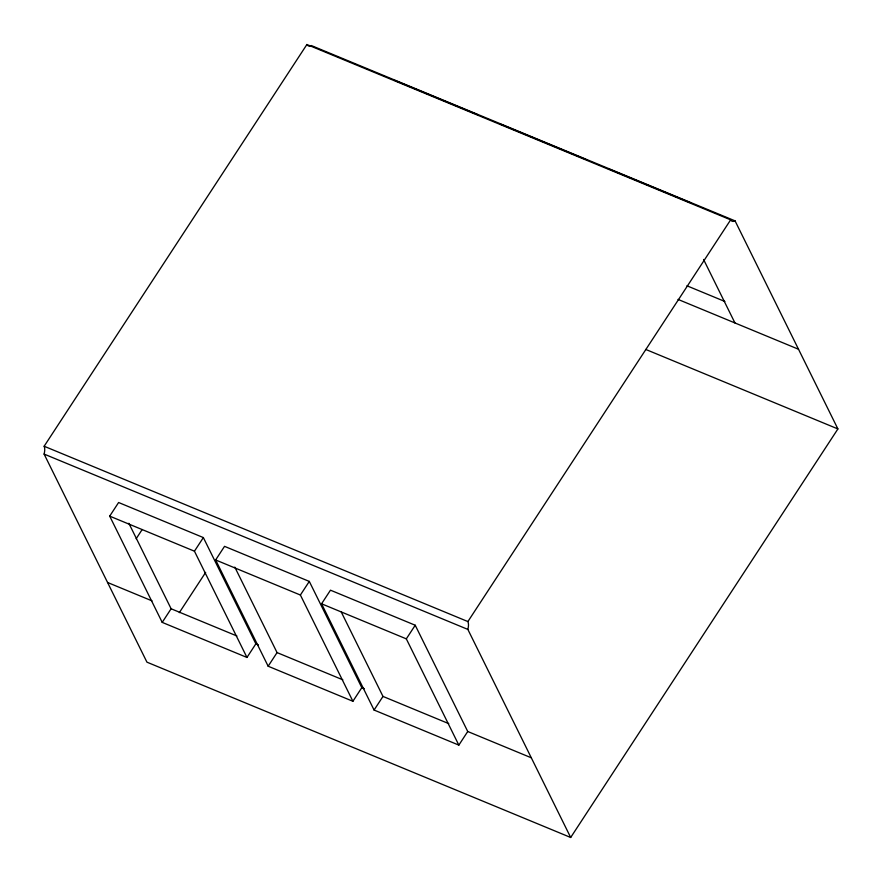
<?xml version="1.0" encoding="UTF-8"?>
<svg xmlns="http://www.w3.org/2000/svg" width="882" height="882" viewBox="0 0 882 882"><rect width="100%" height="100%" fill="white"/><g stroke="black" fill="none" stroke-linecap="round" stroke-linejoin="round"><path stroke-width="1.32" d="M44.144 446.248L306.892 44.519L730.649 219.839A11.334 5.259 -67.5 0 0 735.059 220.864L837.9 428.939L570.687 837.481L146.941 662.162L44.1 454.076A11.334 5.259 -67.5 0 0 44.144 446.248L467.89 621.567A11.334 5.259 -67.5 0 1 467.846 629.406L570.687 837.481M255.868 643.827L246.96 657.454L162.211 622.383L109.699 516.135L118.607 502.508L203.356 537.579L255.868 643.827L258.36 644.863M136.159 538.737L142.178 529.531M246.96 657.454L194.448 551.195L203.356 537.579M162.211 622.383L171.119 608.767L128.86 523.28M179.311 612.67L205.649 572.396M361.807 687.662L352.899 701.278L268.15 666.219L215.638 559.96L224.535 546.344L309.295 581.414L361.807 687.662L364.299 688.688M352.899 701.278L300.387 595.03L309.295 581.414M268.15 666.219L277.058 652.592L234.799 567.104M467.736 731.498L458.838 745.114L374.078 710.043L321.566 603.795L330.474 590.179L415.224 625.239L467.736 731.498L531.306 757.792M458.838 745.114L406.315 638.855L415.224 625.239M374.078 710.043L382.986 696.427L341.345 612.163M467.89 621.567L730.649 219.839M735.059 220.864L311.313 45.544A11.334 5.259 -67.5 0 1 308.358 45.919M394.717 80.361L478.209 114.903M500.656 124.186L585.405 159.256M607.863 168.539L691.345 203.081M686.935 285.79L724.883 301.49M678.026 299.406L798.519 349.25M645.745 349.437L837.9 428.939M44.1 454.076L467.846 629.406M109.699 516.135L194.448 551.195M215.638 559.96L300.387 595.03M321.566 603.795L406.315 638.855M107.549 582.473L152.046 600.874M171.119 608.767L236.894 635.977M277.058 652.592L342.833 679.813M382.986 696.427L448.762 723.637M703.56 259.451L734.949 322.955M307.697 45.522A11.334 5.259 -67.5 0 1 306.892 44.519"/></g></svg>
